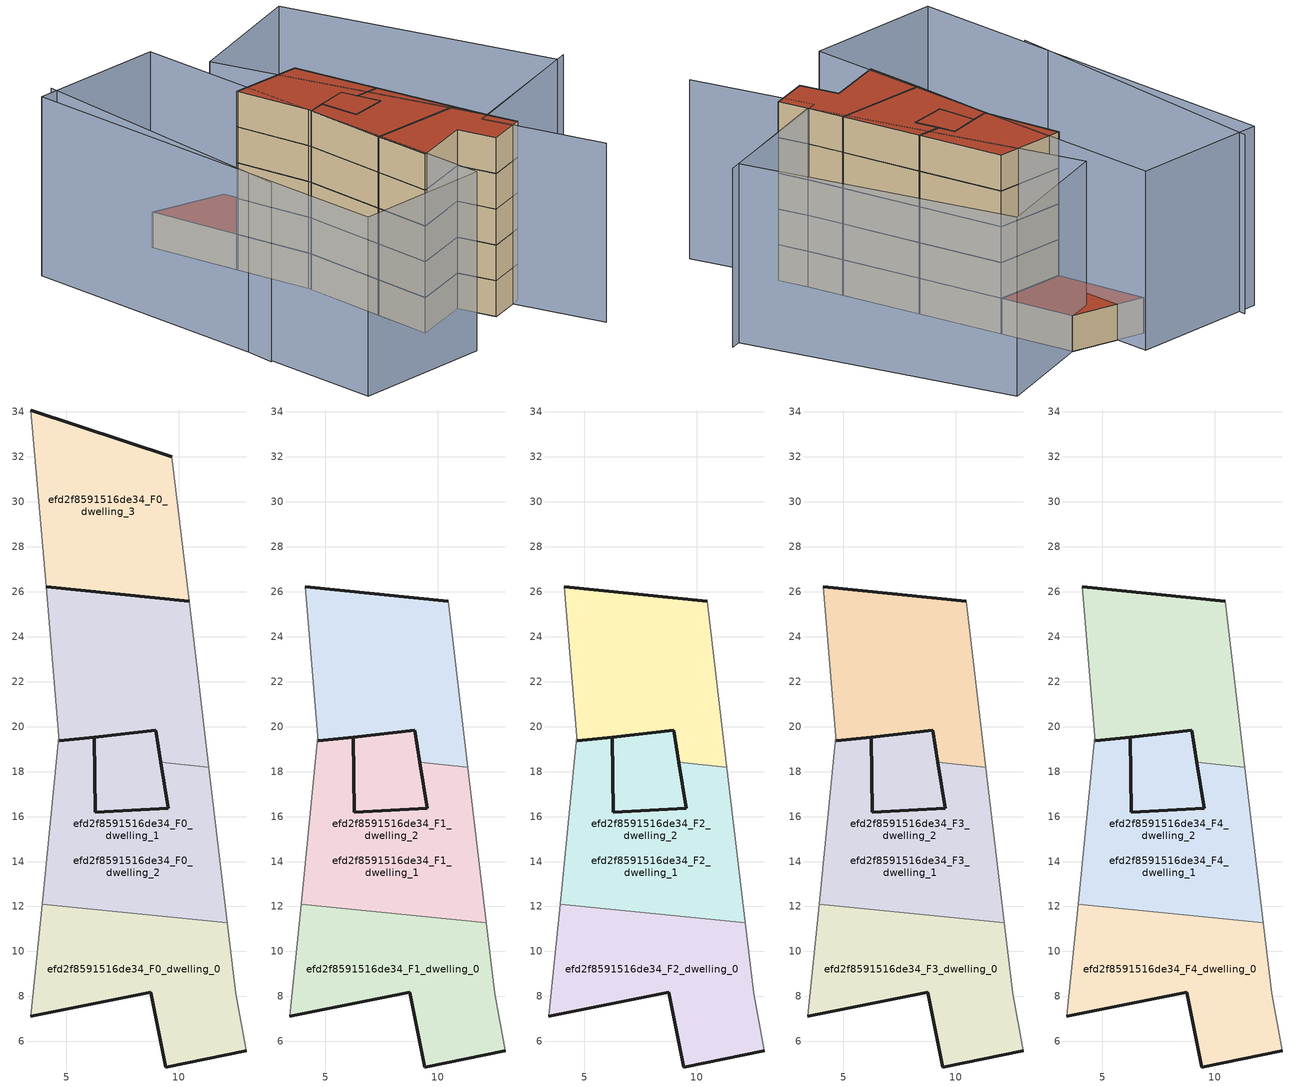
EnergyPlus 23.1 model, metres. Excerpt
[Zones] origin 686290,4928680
efd2f8591516de34_F0_dwelling_0
 floor ground (EU_floor_Construction): 13,5.58 12.54,8.15 12.16,11.29 3.92,12.11 3.43,7.11 8.75,8.18 9.42,4.86 z0
 wall outside (EU_wall_Construction): 13,5.58 9.42,4.86 8.75,8.18 3.43,7.11 z0:3
 wall adiabatic (EU_wall_Construction): 3.43,7.11 3.92,12.11 / 12.16,11.29 12.54,8.15 13,5.58 z0:3
 wall to efd2f8591516de34_F0_dwelling_1 (EU_wall_Construction): 3.92,12.1 12.16,11.29 z0:3
efd2f8591516de34_F0_dwelling_1
 floor ground (EU_floor_Construction): 11.34,18.2 10.46,25.58 4.1,26.21 4.67,19.57 4.67,19.54 4.67,19.56 4.69,19.37 6.24,19.54 6.25,19.53 8.98,19.83 9.21,18.42 z0; 4.69,19.37 4.67,19.56 4.67,19.54 z0; 12.16,11.29 11.34,18.2 9.21,18.42 9.54,16.37 6.3,16.2 6.25,19.53 4.69,19.37 4.67,19.54 3.92,12.11 z0; 9.54,16.37 9.21,18.42 8.98,19.83 6.25,19.53 6.24,19.54 4.69,19.37 6.25,19.53 6.3,16.2 z0
 wall outside (EU_wall_Construction): 4.69,19.37 6.25,19.53 6.3,16.2 9.54,16.37 9.21,18.42 z0:3
 wall adiabatic (EU_wall_Construction): 11.34,18.2 12.16,11.29 / 3.92,12.11 4.67,19.56 4.69,19.37 z0:3
 wall to efd2f8591516de34_F0_dwelling_2 (EU_wall_Construction): 9.21,18.42 11.34,18.2 z0:3
efd2f8591516de34_F0_dwelling_2
 floor ground (EU_floor_Construction): 11.34,18.2 10.46,25.58 4.1,26.21 4.67,19.57 4.67,19.54 4.67,19.56 4.69,19.37 6.24,19.54 6.25,19.53 8.98,19.83 9.21,18.42 z0; 4.69,19.37 4.67,19.56 4.67,19.54 z0; 12.16,11.29 11.34,18.2 9.21,18.42 9.54,16.37 6.3,16.2 6.25,19.53 4.69,19.37 4.67,19.54 3.92,12.11 z0; 9.54,16.37 9.21,18.42 8.98,19.83 6.25,19.53 6.24,19.54 4.69,19.37 6.25,19.53 6.3,16.2 z0
 wall outside (EU_wall_Construction): 9.21,18.42 8.98,19.83 6.25,19.53 6.24,19.54 4.69,19.37 / 4.1,26.21 10.46,25.58 z0:3
 wall adiabatic (EU_wall_Construction): 4.69,19.37 4.67,19.57 4.1,26.21 / 10.46,25.58 11.34,18.2 z0:3
efd2f8591516de34_F0_dwelling_3
 floor ground (EU_floor_Construction): 10.46,25.58 9.7,32.01 3.43,34.08 4.1,26.21 z0
 wall outside (EU_wall_Construction): 3.43,34.08 9.7,32.01 / 10.46,25.58 4.1,26.21 z0:3
 wall adiabatic (EU_wall_Construction): 9.7,32.01 10.46,25.58 / 4.1,26.21 3.43,34.08 z0:3
 roof outside (EU_roof_Construction): 9.7,32.01 10.46,25.58 4.1,26.21 3.43,34.08 z3
efd2f8591516de34_F1_dwelling_0
 floor to efd2f8591516de34_F0_dwelling_0 (EU_floor_Construction): 13,5.58 12.54,8.15 12.16,11.29 3.92,12.11 3.43,7.11 8.75,8.18 9.42,4.86 z3
 wall outside (EU_wall_Construction): 13,5.58 9.42,4.86 8.75,8.18 3.43,7.11 z3:6
 wall adiabatic (EU_wall_Construction): 3.43,7.11 3.92,12.11 / 12.16,11.29 12.54,8.15 13,5.58 z3:6
 wall to efd2f8591516de34_F1_dwelling_1 (EU_wall_Construction): 3.92,12.1 12.16,11.29 z3:6
efd2f8591516de34_F1_dwelling_1
 floor outside (EU_floor_Construction): 11.34,18.2 10.46,25.58 4.1,26.21 4.67,19.57 4.67,19.54 4.67,19.56 4.69,19.37 6.24,19.54 6.25,19.53 8.98,19.83 9.21,18.42 z3; 12.16,11.29 11.34,18.2 9.21,18.42 9.54,16.37 6.3,16.2 6.25,19.53 4.69,19.37 4.67,19.54 3.92,12.11 z3; 9.54,16.37 9.21,18.42 8.98,19.83 6.25,19.53 6.24,19.54 4.69,19.37 6.25,19.53 6.3,16.2 z3; 4.69,19.37 4.67,19.56 4.67,19.54 z3
 wall outside (EU_wall_Construction): 4.69,19.37 6.25,19.53 6.3,16.2 9.54,16.37 9.21,18.42 z3:6
 wall adiabatic (EU_wall_Construction): 11.34,18.2 12.16,11.29 / 3.92,12.11 4.67,19.56 4.69,19.37 z3:6
 wall to efd2f8591516de34_F1_dwelling_2 (EU_wall_Construction): 9.21,18.42 11.34,18.2 z3:6
efd2f8591516de34_F1_dwelling_2
 floor to efd2f8591516de34_F0_dwelling_2 (EU_floor_Construction): 11.34,18.2 10.46,25.58 4.1,26.21 4.67,19.57 4.67,19.54 4.67,19.56 4.69,19.37 6.24,19.54 6.25,19.53 8.98,19.83 9.21,18.42 z3; 4.69,19.37 4.67,19.56 4.67,19.54 z3; 9.54,16.37 9.21,18.42 8.98,19.83 6.25,19.53 6.24,19.54 4.69,19.37 6.25,19.53 6.3,16.2 z3; 12.16,11.29 11.34,18.2 9.21,18.42 9.54,16.37 6.3,16.2 6.25,19.53 4.69,19.37 4.67,19.54 3.92,12.11 z3
 wall outside (EU_wall_Construction): 4.1,26.21 10.46,25.58 / 9.21,18.42 8.98,19.83 6.25,19.53 6.24,19.54 4.69,19.37 z3:6
 wall adiabatic (EU_wall_Construction): 4.69,19.37 4.67,19.57 4.1,26.21 / 10.46,25.58 11.34,18.2 z3:6
efd2f8591516de34_F2_dwelling_0
 floor to efd2f8591516de34_F1_dwelling_0 (EU_floor_Construction): 13,5.58 12.54,8.15 12.16,11.29 3.92,12.11 3.43,7.11 8.75,8.18 9.42,4.86 z6
 wall outside (EU_wall_Construction): 13,5.58 9.42,4.86 8.75,8.18 3.43,7.11 z6:9
 wall adiabatic (EU_wall_Construction): 3.43,7.11 3.92,12.11 / 12.16,11.29 12.54,8.15 13,5.58 z6:9
 wall to efd2f8591516de34_F2_dwelling_1 (EU_wall_Construction): 3.92,12.1 12.16,11.29 z6:9
efd2f8591516de34_F2_dwelling_1
 floor outside (EU_floor_Construction): 11.34,18.2 10.46,25.58 4.1,26.21 4.67,19.57 4.67,19.54 4.67,19.56 4.69,19.37 6.24,19.54 6.25,19.53 8.98,19.83 9.21,18.42 z6; 12.16,11.29 11.34,18.2 9.21,18.42 9.54,16.37 6.3,16.2 6.25,19.53 4.69,19.37 4.67,19.54 3.92,12.11 z6; 9.54,16.37 9.21,18.42 8.98,19.83 6.25,19.53 6.24,19.54 4.69,19.37 6.25,19.53 6.3,16.2 z6; 4.69,19.37 4.67,19.56 4.67,19.54 z6
 wall outside (EU_wall_Construction): 4.69,19.37 6.25,19.53 6.3,16.2 9.54,16.37 9.21,18.42 z6:9
 wall adiabatic (EU_wall_Construction): 11.34,18.2 12.16,11.29 / 3.92,12.11 4.67,19.56 4.69,19.37 z6:9
 wall to efd2f8591516de34_F2_dwelling_2 (EU_wall_Construction): 9.21,18.42 11.34,18.2 z6:9
efd2f8591516de34_F2_dwelling_2
 floor to efd2f8591516de34_F1_dwelling_2 (EU_floor_Construction): 11.34,18.2 10.46,25.58 4.1,26.21 4.67,19.57 4.67,19.54 4.67,19.56 4.69,19.37 6.24,19.54 6.25,19.53 8.98,19.83 9.21,18.42 z6; 4.69,19.37 4.67,19.56 4.67,19.54 z6; 9.54,16.37 9.21,18.42 8.98,19.83 6.25,19.53 6.24,19.54 4.69,19.37 6.25,19.53 6.3,16.2 z6; 12.16,11.29 11.34,18.2 9.21,18.42 9.54,16.37 6.3,16.2 6.25,19.53 4.69,19.37 4.67,19.54 3.92,12.11 z6
 wall outside (EU_wall_Construction): 4.1,26.21 10.46,25.58 / 9.21,18.42 8.98,19.83 6.25,19.53 6.24,19.54 4.69,19.37 z6:9
 wall adiabatic (EU_wall_Construction): 4.69,19.37 4.67,19.57 4.1,26.21 / 10.46,25.58 11.34,18.2 z6:9
efd2f8591516de34_F3_dwelling_0
 floor to efd2f8591516de34_F2_dwelling_0 (EU_floor_Construction): 13,5.58 12.54,8.15 12.16,11.29 3.92,12.11 3.43,7.11 8.75,8.18 9.42,4.86 z9
 wall outside (EU_wall_Construction): 13,5.58 9.42,4.86 8.75,8.18 3.43,7.11 z9:12
 wall adiabatic (EU_wall_Construction): 3.43,7.11 3.92,12.11 / 12.16,11.29 12.54,8.15 13,5.58 z9:12
 wall to efd2f8591516de34_F3_dwelling_1 (EU_wall_Construction): 3.92,12.1 12.16,11.29 z9:12
efd2f8591516de34_F3_dwelling_1
 floor outside (EU_floor_Construction): 11.34,18.2 10.46,25.58 4.1,26.21 4.67,19.57 4.67,19.54 4.67,19.56 4.69,19.37 6.24,19.54 6.25,19.53 8.98,19.83 9.21,18.42 z9; 12.16,11.29 11.34,18.2 9.21,18.42 9.54,16.37 6.3,16.2 6.25,19.53 4.69,19.37 4.67,19.54 3.92,12.11 z9; 9.54,16.37 9.21,18.42 8.98,19.83 6.25,19.53 6.24,19.54 4.69,19.37 6.25,19.53 6.3,16.2 z9; 4.69,19.37 4.67,19.56 4.67,19.54 z9
 wall outside (EU_wall_Construction): 4.69,19.37 6.25,19.53 6.3,16.2 9.54,16.37 9.21,18.42 z9:12
 wall adiabatic (EU_wall_Construction): 11.34,18.2 12.16,11.29 / 3.92,12.11 4.67,19.56 4.69,19.37 z9:12
 wall to efd2f8591516de34_F3_dwelling_2 (EU_wall_Construction): 9.21,18.42 11.34,18.2 z9:12
efd2f8591516de34_F3_dwelling_2
 floor to efd2f8591516de34_F2_dwelling_2 (EU_floor_Construction): 11.34,18.2 10.46,25.58 4.1,26.21 4.67,19.57 4.67,19.54 4.67,19.56 4.69,19.37 6.24,19.54 6.25,19.53 8.98,19.83 9.21,18.42 z9; 4.69,19.37 4.67,19.56 4.67,19.54 z9; 9.54,16.37 9.21,18.42 8.98,19.83 6.25,19.53 6.24,19.54 4.69,19.37 6.25,19.53 6.3,16.2 z9; 12.16,11.29 11.34,18.2 9.21,18.42 9.54,16.37 6.3,16.2 6.25,19.53 4.69,19.37 4.67,19.54 3.92,12.11 z9
 wall outside (EU_wall_Construction): 4.1,26.21 10.46,25.58 / 9.21,18.42 8.98,19.83 6.25,19.53 6.24,19.54 4.69,19.37 z9:12
 wall adiabatic (EU_wall_Construction): 4.69,19.37 4.67,19.57 4.1,26.21 / 10.46,25.58 11.34,18.2 z9:12
efd2f8591516de34_F4_dwelling_0
 floor to efd2f8591516de34_F3_dwelling_0 (EU_floor_Construction): 13,5.58 12.54,8.15 12.16,11.29 3.92,12.11 3.43,7.11 8.75,8.18 9.42,4.86 z12
 wall outside (EU_wall_Construction): 13,5.58 9.42,4.86 8.75,8.18 3.43,7.11 z12:15
 wall adiabatic (EU_wall_Construction): 3.43,7.11 3.92,12.11 / 12.16,11.29 12.54,8.15 13,5.58 z12:15
 wall to efd2f8591516de34_F4_dwelling_1 (EU_wall_Construction): 3.92,12.1 12.16,11.29 z12:15
 roof outside (EU_roof_Construction): 12.16,11.29 12.54,8.15 13,5.58 9.42,4.86 8.75,8.18 3.43,7.11 3.92,12.11 z15
efd2f8591516de34_F4_dwelling_1
 floor outside (EU_floor_Construction): 11.34,18.2 10.46,25.58 4.1,26.21 4.67,19.57 4.67,19.54 4.67,19.56 4.69,19.37 6.24,19.54 6.25,19.53 8.98,19.83 9.21,18.42 z12; 12.16,11.29 11.34,18.2 9.21,18.42 9.54,16.37 6.3,16.2 6.25,19.53 4.69,19.37 4.67,19.54 3.92,12.11 z12; 9.54,16.37 9.21,18.42 8.98,19.83 6.25,19.53 6.24,19.54 4.69,19.37 6.25,19.53 6.3,16.2 z12; 4.69,19.37 4.67,19.56 4.67,19.54 z12
 wall outside (EU_wall_Construction): 4.69,19.37 6.25,19.53 6.3,16.2 9.54,16.37 9.21,18.42 z12:15
 wall adiabatic (EU_wall_Construction): 11.34,18.2 12.16,11.29 / 3.92,12.11 4.67,19.56 4.69,19.37 z12:15
 wall to efd2f8591516de34_F4_dwelling_2 (EU_wall_Construction): 9.21,18.42 11.34,18.2 z12:15
 roof outside (EU_roof_Construction): 4.67,19.56 4.69,19.37 4.67,19.54 z15; 11.34,18.2 12.16,11.29 3.92,12.11 4.67,19.54 4.69,19.37 6.25,19.53 6.3,16.2 9.54,16.37 9.21,18.42 z15; 10.46,25.58 11.34,18.2 9.21,18.42 8.98,19.83 6.25,19.53 6.24,19.54 4.69,19.37 4.67,19.56 4.67,19.54 4.67,19.57 4.1,26.21 z15; 8.98,19.83 9.21,18.42 9.54,16.37 6.3,16.2 6.25,19.53 4.69,19.37 6.24,19.54 6.25,19.53 z15
efd2f8591516de34_F4_dwelling_2
 floor to efd2f8591516de34_F3_dwelling_2 (EU_floor_Construction): 11.34,18.2 10.46,25.58 4.1,26.21 4.67,19.57 4.67,19.54 4.67,19.56 4.69,19.37 6.24,19.54 6.25,19.53 8.98,19.83 9.21,18.42 z12; 4.69,19.37 4.67,19.56 4.67,19.54 z12; 9.54,16.37 9.21,18.42 8.98,19.83 6.25,19.53 6.24,19.54 4.69,19.37 6.25,19.53 6.3,16.2 z12; 12.16,11.29 11.34,18.2 9.21,18.42 9.54,16.37 6.3,16.2 6.25,19.53 4.69,19.37 4.67,19.54 3.92,12.11 z12
 wall outside (EU_wall_Construction): 4.1,26.21 10.46,25.58 / 9.21,18.42 8.98,19.83 6.25,19.53 6.24,19.54 4.69,19.37 z12:15
 wall adiabatic (EU_wall_Construction): 4.69,19.37 4.67,19.57 4.1,26.21 / 10.46,25.58 11.34,18.2 z12:15
 roof outside (EU_roof_Construction): 4.67,19.56 4.69,19.37 4.67,19.54 z15; 11.34,18.2 12.16,11.29 3.92,12.11 4.67,19.54 4.69,19.37 6.25,19.53 6.3,16.2 9.54,16.37 9.21,18.42 z15; 10.46,25.58 11.34,18.2 9.21,18.42 8.98,19.83 6.25,19.53 6.24,19.54 4.69,19.37 4.67,19.56 4.67,19.54 4.67,19.57 4.1,26.21 z15; 8.98,19.83 9.21,18.42 9.54,16.37 6.3,16.2 6.25,19.53 4.69,19.37 6.24,19.54 6.25,19.53 z15
shading: 13.86,-2.42 11.61,8.05 / 11.61,8.05 25.38,11.02 / -4.4,37.77 -8.33,12.9 / -8.93,2.85 -6.18,37.25 / -6.18,37.25 6,36.28 / 6,36.28 3.25,1.88 / 3.25,1.88 -8.93,2.85 / 24.42,10.81 12.54,8.15 / 12.54,8.15 7.32,31.48 / 7.32,31.48 19.2,34.14 / 19.2,34.14 24.42,10.81 z0:15
[Building]
EU S2 Campaign: North Axis=0; Terrain=City; Solar Distribution=FullExterior
[Site:Location]
Bologna: Latitude=44.5; Longitude=11.25; Time Zone=1; Elevation=37
[SizingPeriod:WeatherFileDays]
AnnualSizingPeriod: Begin Month=1; Begin Day of Month=1; End Month=12; End Day of Month=31; Day of Week for Start Day=Monday; Use Weather File Daylight Saving Period=No; Use Weather File Rain and Snow Indicators=No
[MATERIAL]
EU_InternalMass_Material: Roughness=MediumRough; Thickness=0.1; Conductivity=1; Density=1800; Specific Heat=900; Thermal Absorptance=0.9; Solar Absorptance=0.7; Visible Absorptance=0.7
[MATERIAL:NOMASS] Roughness=MediumRough; Thermal Absorptance=0.9; Solar Absorptance=0.7; Visible Absorptance=0.7
Name | Thermal Resistance
EU_wall_NoMass | 0.905828
EU_roof_NoMass | 0.37593
EU_floor_NoMass | 0.67114
[CONSTRUCTION]
EU_wall_Construction: EU_wall_NoMass
EU_roof_Construction: EU_roof_NoMass
EU_floor_Construction: EU_floor_NoMass
EU_InternalMass_Construction: EU_InternalMass_Material
[ZONE] Type=1; Multiplier=1; Ceiling Height=autocalculate; Floor Area=autocalculate; Part of Total Floor Area=Yes
Name | Volume
efd2f8591516de34_F0_dwelling_0; efd2f8591516de34_F1_dwelling_0; efd2f8591516de34_F2_dwelling_0; efd2f8591516de34_F3_dwelling_0; efd2f8591516de34_F4_dwelling_0 | 132.538
efd2f8591516de34_F0_dwelling_1; efd2f8591516de34_F0_dwelling_2 | 295.64
efd2f8591516de34_F1_dwelling_1; efd2f8591516de34_F2_dwelling_1; efd2f8591516de34_F3_dwelling_1; efd2f8591516de34_F4_dwelling_1 | 295.641
efd2f8591516de34_F1_dwelling_2; efd2f8591516de34_F2_dwelling_2; efd2f8591516de34_F3_dwelling_2; efd2f8591516de34_F4_dwelling_2 | 295.639
efd2f8591516de34_F0_dwelling_3 | 132.528
[INTERNALMASS] Construction=EU_InternalMass_Construction
Name | Zone or ZoneList | Surface Area
efd2f8591516de34_F0_dwelling_0_EU_InternalMass | efd2f8591516de34_F0_dwelling_0 | 44.1795
efd2f8591516de34_F0_dwelling_1_EU_InternalMass | efd2f8591516de34_F0_dwelling_1 | 45.2554
efd2f8591516de34_F0_dwelling_2_EU_InternalMass | efd2f8591516de34_F0_dwelling_2 | 43.1026
efd2f8591516de34_F0_dwelling_3_EU_InternalMass | efd2f8591516de34_F0_dwelling_3 | 44.1761
efd2f8591516de34_F1_dwelling_0_EU_InternalMass | efd2f8591516de34_F1_dwelling_0 | 46.1785
efd2f8591516de34_F1_dwelling_1_EU_InternalMass | efd2f8591516de34_F1_dwelling_1 | 35.2941
efd2f8591516de34_F1_dwelling_2_EU_InternalMass | efd2f8591516de34_F1_dwelling_2 | 95.2463
efd2f8591516de34_F2_dwelling_0_EU_InternalMass | efd2f8591516de34_F2_dwelling_0 | 46.1785
efd2f8591516de34_F2_dwelling_1_EU_InternalMass | efd2f8591516de34_F2_dwelling_1 | 35.2941
efd2f8591516de34_F2_dwelling_2_EU_InternalMass | efd2f8591516de34_F2_dwelling_2 | 95.2463
efd2f8591516de34_F3_dwelling_0_EU_InternalMass | efd2f8591516de34_F3_dwelling_0 | 46.1785
efd2f8591516de34_F3_dwelling_1_EU_InternalMass | efd2f8591516de34_F3_dwelling_1 | 35.2941
efd2f8591516de34_F3_dwelling_2_EU_InternalMass | efd2f8591516de34_F3_dwelling_2 | 95.2463
efd2f8591516de34_F4_dwelling_0_EU_InternalMass | efd2f8591516de34_F4_dwelling_0 | 46.1785
efd2f8591516de34_F4_dwelling_1_EU_InternalMass | efd2f8591516de34_F4_dwelling_1 | 35.2941
efd2f8591516de34_F4_dwelling_2_EU_InternalMass | efd2f8591516de34_F4_dwelling_2 | 95.2463
[OTHEREQUIPMENT] Fuel Type=Electricity; Design Level Calculation Method=Watts/Area; Power per Zone Floor Area=1; Fraction Latent=0; Fraction Radiant=0; Fraction Lost=0; Carbon Dioxide Generation Rate=0; EndUse Subcategory=EU_Step8_InternalGains
Name | Zone or ZoneList or Space or SpaceList | Schedule
EU_Step8_InternalGain_efd2f8591516de34_F0_dwelling_0_f000 | efd2f8591516de34_F0_dwelling_0 | EU_Step8_GainSchedule_efd2f8591516de34_F0_dwelling_0_f000
EU_Step8_InternalGain_efd2f8591516de34_F0_dwelling_1_f000 | efd2f8591516de34_F0_dwelling_1 | EU_Step8_GainSchedule_efd2f8591516de34_F0_dwelling_1_f000
EU_Step8_InternalGain_efd2f8591516de34_F0_dwelling_2_f000 | efd2f8591516de34_F0_dwelling_2 | EU_Step8_GainSchedule_efd2f8591516de34_F0_dwelling_2_f000
EU_Step8_InternalGain_efd2f8591516de34_F0_dwelling_3_f000 | efd2f8591516de34_F0_dwelling_3 | EU_Step8_GainSchedule_efd2f8591516de34_F0_dwelling_3_f000
EU_Step8_InternalGain_efd2f8591516de34_F1_dwelling_0_f000 | efd2f8591516de34_F1_dwelling_0 | EU_Step8_GainSchedule_efd2f8591516de34_F1_dwelling_0_f000
EU_Step8_InternalGain_efd2f8591516de34_F1_dwelling_1_f000 | efd2f8591516de34_F1_dwelling_1 | EU_Step8_GainSchedule_efd2f8591516de34_F1_dwelling_1_f000
EU_Step8_InternalGain_efd2f8591516de34_F1_dwelling_2_f000 | efd2f8591516de34_F1_dwelling_2 | EU_Step8_GainSchedule_efd2f8591516de34_F1_dwelling_2_f000
EU_Step8_InternalGain_efd2f8591516de34_F2_dwelling_0_f000 | efd2f8591516de34_F2_dwelling_0 | EU_Step8_GainSchedule_efd2f8591516de34_F2_dwelling_0_f000
EU_Step8_InternalGain_efd2f8591516de34_F2_dwelling_1_f000 | efd2f8591516de34_F2_dwelling_1 | EU_Step8_GainSchedule_efd2f8591516de34_F2_dwelling_1_f000
EU_Step8_InternalGain_efd2f8591516de34_F2_dwelling_2_f000 | efd2f8591516de34_F2_dwelling_2 | EU_Step8_GainSchedule_efd2f8591516de34_F2_dwelling_2_f000
EU_Step8_InternalGain_efd2f8591516de34_F3_dwelling_0_f000 | efd2f8591516de34_F3_dwelling_0 | EU_Step8_GainSchedule_efd2f8591516de34_F3_dwelling_0_f000
EU_Step8_InternalGain_efd2f8591516de34_F3_dwelling_1_f000 | efd2f8591516de34_F3_dwelling_1 | EU_Step8_GainSchedule_efd2f8591516de34_F3_dwelling_1_f000
EU_Step8_InternalGain_efd2f8591516de34_F3_dwelling_2_f000 | efd2f8591516de34_F3_dwelling_2 | EU_Step8_GainSchedule_efd2f8591516de34_F3_dwelling_2_f000
EU_Step8_InternalGain_efd2f8591516de34_F4_dwelling_0_f000 | efd2f8591516de34_F4_dwelling_0 | EU_Step8_GainSchedule_efd2f8591516de34_F4_dwelling_0_f000
EU_Step8_InternalGain_efd2f8591516de34_F4_dwelling_1_f000 | efd2f8591516de34_F4_dwelling_1 | EU_Step8_GainSchedule_efd2f8591516de34_F4_dwelling_1_f000
EU_Step8_InternalGain_efd2f8591516de34_F4_dwelling_2_f000 | efd2f8591516de34_F4_dwelling_2 | EU_Step8_GainSchedule_efd2f8591516de34_F4_dwelling_2_f000
[ZONEVENTILATION:DESIGNFLOWRATE] Schedule=EU_AlwaysOn; Design Flow Rate Calculation Method=AirChanges/Hour; Air Changes per Hour=0.73129; Ventilation Type=Natural; Fan Pressure Rise=0; Fan Total Efficiency=1; Constant Term Coefficient=1; Temperature Term Coefficient=0; Velocity Term Coefficient=0; Velocity Squared Term Coefficient=0; Minimum Indoor Temperature=-100; Maximum Indoor Temperature=100; Delta Temperature=-100; Minimum Outdoor Temperature=-100; Maximum Outdoor Temperature=100; Maximum Wind Speed=40
Name | Zone or ZoneList or Space or SpaceList
EU_ConstantAir_efd2f8591516de34_F0_dwelling_0 | efd2f8591516de34_F0_dwelling_0
EU_ConstantAir_efd2f8591516de34_F0_dwelling_1 | efd2f8591516de34_F0_dwelling_1
EU_ConstantAir_efd2f8591516de34_F0_dwelling_2 | efd2f8591516de34_F0_dwelling_2
EU_ConstantAir_efd2f8591516de34_F0_dwelling_3 | efd2f8591516de34_F0_dwelling_3
EU_ConstantAir_efd2f8591516de34_F1_dwelling_0 | efd2f8591516de34_F1_dwelling_0
EU_ConstantAir_efd2f8591516de34_F1_dwelling_1 | efd2f8591516de34_F1_dwelling_1
EU_ConstantAir_efd2f8591516de34_F1_dwelling_2 | efd2f8591516de34_F1_dwelling_2
EU_ConstantAir_efd2f8591516de34_F2_dwelling_0 | efd2f8591516de34_F2_dwelling_0
EU_ConstantAir_efd2f8591516de34_F2_dwelling_1 | efd2f8591516de34_F2_dwelling_1
EU_ConstantAir_efd2f8591516de34_F2_dwelling_2 | efd2f8591516de34_F2_dwelling_2
EU_ConstantAir_efd2f8591516de34_F3_dwelling_0 | efd2f8591516de34_F3_dwelling_0
EU_ConstantAir_efd2f8591516de34_F3_dwelling_1 | efd2f8591516de34_F3_dwelling_1
EU_ConstantAir_efd2f8591516de34_F3_dwelling_2 | efd2f8591516de34_F3_dwelling_2
EU_ConstantAir_efd2f8591516de34_F4_dwelling_0 | efd2f8591516de34_F4_dwelling_0
EU_ConstantAir_efd2f8591516de34_F4_dwelling_1 | efd2f8591516de34_F4_dwelling_1
EU_ConstantAir_efd2f8591516de34_F4_dwelling_2 | efd2f8591516de34_F4_dwelling_2
[HVACTEMPLATE:THERMOSTAT] Constant Heating Setpoint=20; Constant Cooling Setpoint=50
EU_HeatOnly_efd2f8591516de34_F0_dwelling_0; EU_HeatOnly_efd2f8591516de34_F0_dwelling_1; EU_HeatOnly_efd2f8591516de34_F0_dwelling_2; EU_HeatOnly_efd2f8591516de34_F0_dwelling_3; EU_HeatOnly_efd2f8591516de34_F1_dwelling_0; EU_HeatOnly_efd2f8591516de34_F1_dwelling_1; EU_HeatOnly_efd2f8591516de34_F1_dwelling_2; EU_HeatOnly_efd2f8591516de34_F2_dwelling_0; EU_HeatOnly_efd2f8591516de34_F2_dwelling_1; EU_HeatOnly_efd2f8591516de34_F2_dwelling_2; EU_HeatOnly_efd2f8591516de34_F3_dwelling_0; EU_HeatOnly_efd2f8591516de34_F3_dwelling_1; EU_HeatOnly_efd2f8591516de34_F3_dwelling_2; EU_HeatOnly_efd2f8591516de34_F4_dwelling_0; EU_HeatOnly_efd2f8591516de34_F4_dwelling_1; EU_HeatOnly_efd2f8591516de34_F4_dwelling_2
[HVACTEMPLATE:ZONE:IDEALLOADSAIRSYSTEM] System Availability Schedule=EU_AlwaysOn; Maximum Heating Supply Air Temperature=50; Minimum Cooling Supply Air Temperature=13; Maximum Heating Supply Air Humidity Ratio=0.0156; Minimum Cooling Supply Air Humidity Ratio=0.0077; Heating Limit=NoLimit; Cooling Limit=NoLimit; Heating Availability Schedule=EU_AlwaysOn; Cooling Availability Schedule=EU_CoolingOff; Dehumidification Control Type=ConstantSensibleHeatRatio; Cooling Sensible Heat Ratio=0.7; Dehumidification Setpoint=60; Humidification Control Type=None; Humidification Setpoint=30; Outdoor Air Method=None; Outdoor Air Flow Rate per Person=0.00944; Outdoor Air Flow Rate per Zone Floor Area=0; Outdoor Air Flow Rate per Zone=0; Demand Controlled Ventilation Type=None; Outdoor Air Economizer Type=NoEconomizer; Heat Recovery Type=None; Sensible Heat Recovery Effectiveness=0.7; Latent Heat Recovery Effectiveness=0.65
Name | Template Thermostat
efd2f8591516de34_F0_dwelling_0 | EU_HeatOnly_efd2f8591516de34_F0_dwelling_0
efd2f8591516de34_F0_dwelling_1 | EU_HeatOnly_efd2f8591516de34_F0_dwelling_1
efd2f8591516de34_F0_dwelling_2 | EU_HeatOnly_efd2f8591516de34_F0_dwelling_2
efd2f8591516de34_F0_dwelling_3 | EU_HeatOnly_efd2f8591516de34_F0_dwelling_3
efd2f8591516de34_F1_dwelling_0 | EU_HeatOnly_efd2f8591516de34_F1_dwelling_0
efd2f8591516de34_F1_dwelling_1 | EU_HeatOnly_efd2f8591516de34_F1_dwelling_1
efd2f8591516de34_F1_dwelling_2 | EU_HeatOnly_efd2f8591516de34_F1_dwelling_2
efd2f8591516de34_F2_dwelling_0 | EU_HeatOnly_efd2f8591516de34_F2_dwelling_0
efd2f8591516de34_F2_dwelling_1 | EU_HeatOnly_efd2f8591516de34_F2_dwelling_1
efd2f8591516de34_F2_dwelling_2 | EU_HeatOnly_efd2f8591516de34_F2_dwelling_2
efd2f8591516de34_F3_dwelling_0 | EU_HeatOnly_efd2f8591516de34_F3_dwelling_0
efd2f8591516de34_F3_dwelling_1 | EU_HeatOnly_efd2f8591516de34_F3_dwelling_1
efd2f8591516de34_F3_dwelling_2 | EU_HeatOnly_efd2f8591516de34_F3_dwelling_2
efd2f8591516de34_F4_dwelling_0 | EU_HeatOnly_efd2f8591516de34_F4_dwelling_0
efd2f8591516de34_F4_dwelling_1 | EU_HeatOnly_efd2f8591516de34_F4_dwelling_1
efd2f8591516de34_F4_dwelling_2 | EU_HeatOnly_efd2f8591516de34_F4_dwelling_2
[SIZING:ZONE] Zone Cooling Design Supply Air Temperature Input Method=SupplyAirTemperature; Zone Cooling Design Supply Air Temperature=13; Zone Heating Design Supply Air Temperature Input Method=SupplyAirTemperature; Zone Heating Design Supply Air Temperature=50; Zone Cooling Design Supply Air Humidity Ratio=0.008; Zone Heating Design Supply Air Humidity Ratio=0.008; Cooling Design Air Flow Method=DesignDay; Cooling Design Air Flow Rate=0; Cooling Minimum Air Flow per Zone Floor Area=0.000762; Cooling Minimum Air Flow=0; Cooling Minimum Air Flow Fraction=0.2; Heating Design Air Flow Method=DesignDay; Heating Design Air Flow Rate=0; Heating Maximum Air Flow per Zone Floor Area=0.002032; Heating Maximum Air Flow=0.141576; Heating Maximum Air Flow Fraction=0.3; Account for Dedicated Outdoor Air System=No; Dedicated Outdoor Air System Control Strategy=NeutralSupplyAir; Dedicated Outdoor Air Low Setpoint Temperature for Design=autosize; Dedicated Outdoor Air High Setpoint Temperature for Design=autosize; Zone Load Sizing Method=Sensible Load Only No Latent Load; Zone Latent Cooling Design Supply Air Humidity Ratio Input Method=HumidityRatioDifference; Zone Cooling Design Supply Air Humidity Ratio Difference=0.005; Zone Latent Heating Design Supply Air Humidity Ratio Input Method=HumidityRatioDifference; Zone Humidification Design Supply Air Humidity Ratio Difference=0.005
efd2f8591516de34_F0_dwelling_0; efd2f8591516de34_F0_dwelling_1; efd2f8591516de34_F0_dwelling_2; efd2f8591516de34_F0_dwelling_3; efd2f8591516de34_F1_dwelling_0; efd2f8591516de34_F1_dwelling_1; efd2f8591516de34_F1_dwelling_2; efd2f8591516de34_F2_dwelling_0; efd2f8591516de34_F2_dwelling_1; efd2f8591516de34_F2_dwelling_2; efd2f8591516de34_F3_dwelling_0; efd2f8591516de34_F3_dwelling_1; efd2f8591516de34_F3_dwelling_2; efd2f8591516de34_F4_dwelling_0; efd2f8591516de34_F4_dwelling_1; efd2f8591516de34_F4_dwelling_2
[SCHEDULE:CONSTANT]
Name | Hourly Value
EU_AlwaysOn | 1
EU_CoolingOff | 0
[SCHEDULE:FILE] Column Number=1; Rows to Skip at Top=0; Number of Hours of Data=8760; Column Separator=Comma; Interpolate to Timestep=No; Minutes per Item=60; Adjust Schedule for Daylight Savings=Yes
Name | File
EU_Step8_GainSchedule_efd2f8591516de34_F0_dwelling_0_f000 | ../../schedules/efd2f8591516de34/efd2f8591516de34_F0_dwelling_0_f000_gain.csv
EU_Step8_GainSchedule_efd2f8591516de34_F0_dwelling_1_f000 | ../../schedules/efd2f8591516de34/efd2f8591516de34_F0_dwelling_1_f000_gain.csv
EU_Step8_GainSchedule_efd2f8591516de34_F0_dwelling_2_f000 | ../../schedules/efd2f8591516de34/efd2f8591516de34_F0_dwelling_2_f000_gain.csv
EU_Step8_GainSchedule_efd2f8591516de34_F0_dwelling_3_f000 | ../../schedules/efd2f8591516de34/efd2f8591516de34_F0_dwelling_3_f000_gain.csv
EU_Step8_GainSchedule_efd2f8591516de34_F1_dwelling_0_f000 | ../../schedules/efd2f8591516de34/efd2f8591516de34_F1_dwelling_0_f000_gain.csv
EU_Step8_GainSchedule_efd2f8591516de34_F1_dwelling_1_f000 | ../../schedules/efd2f8591516de34/efd2f8591516de34_F1_dwelling_1_f000_gain.csv
EU_Step8_GainSchedule_efd2f8591516de34_F1_dwelling_2_f000 | ../../schedules/efd2f8591516de34/efd2f8591516de34_F1_dwelling_2_f000_gain.csv
EU_Step8_GainSchedule_efd2f8591516de34_F2_dwelling_0_f000 | ../../schedules/efd2f8591516de34/efd2f8591516de34_F2_dwelling_0_f000_gain.csv
EU_Step8_GainSchedule_efd2f8591516de34_F2_dwelling_1_f000 | ../../schedules/efd2f8591516de34/efd2f8591516de34_F2_dwelling_1_f000_gain.csv
EU_Step8_GainSchedule_efd2f8591516de34_F2_dwelling_2_f000 | ../../schedules/efd2f8591516de34/efd2f8591516de34_F2_dwelling_2_f000_gain.csv
EU_Step8_GainSchedule_efd2f8591516de34_F3_dwelling_0_f000 | ../../schedules/efd2f8591516de34/efd2f8591516de34_F3_dwelling_0_f000_gain.csv
EU_Step8_GainSchedule_efd2f8591516de34_F3_dwelling_1_f000 | ../../schedules/efd2f8591516de34/efd2f8591516de34_F3_dwelling_1_f000_gain.csv
EU_Step8_GainSchedule_efd2f8591516de34_F3_dwelling_2_f000 | ../../schedules/efd2f8591516de34/efd2f8591516de34_F3_dwelling_2_f000_gain.csv
EU_Step8_GainSchedule_efd2f8591516de34_F4_dwelling_0_f000 | ../../schedules/efd2f8591516de34/efd2f8591516de34_F4_dwelling_0_f000_gain.csv
EU_Step8_GainSchedule_efd2f8591516de34_F4_dwelling_1_f000 | ../../schedules/efd2f8591516de34/efd2f8591516de34_F4_dwelling_1_f000_gain.csv
EU_Step8_GainSchedule_efd2f8591516de34_F4_dwelling_2_f000 | ../../schedules/efd2f8591516de34/efd2f8591516de34_F4_dwelling_2_f000_gain.csv
